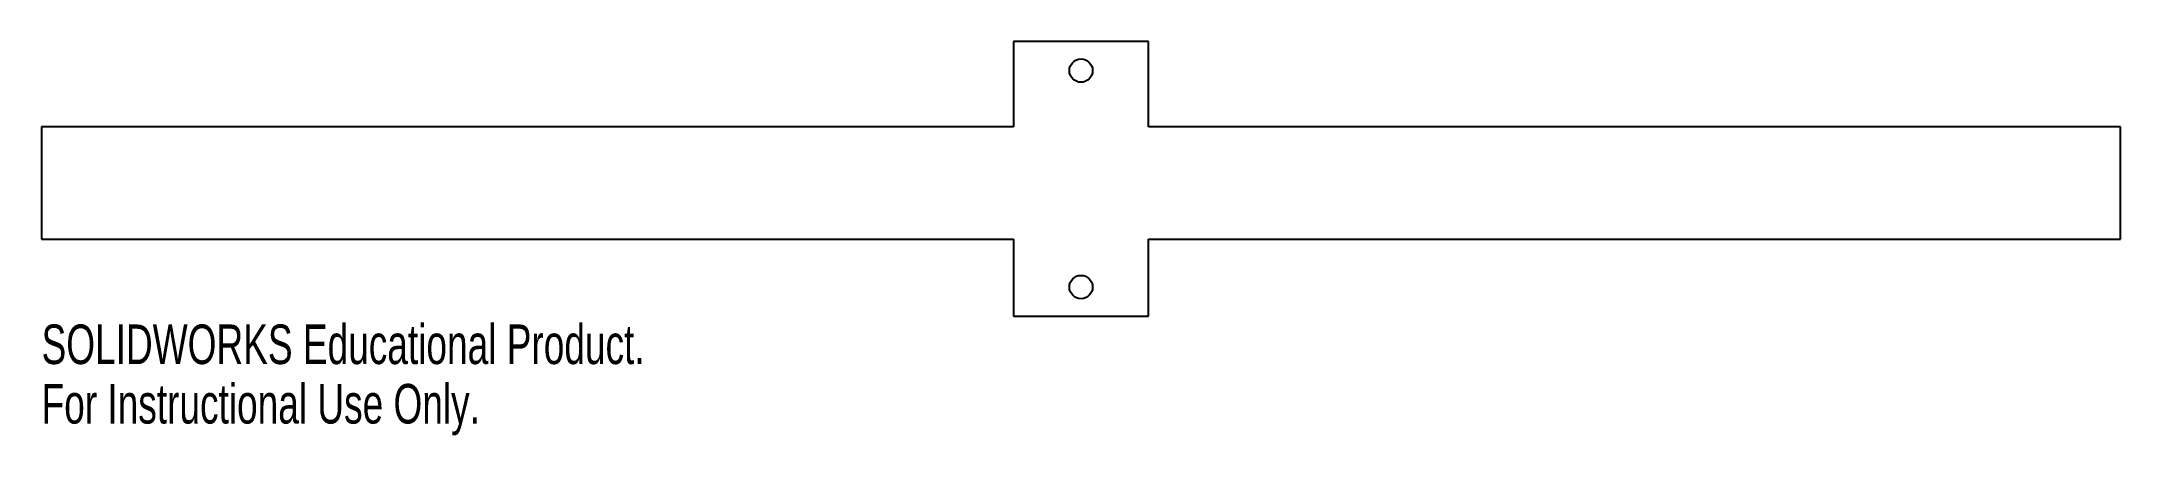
# Model space of a CAD drawing. Header units: inches. Extents: x 0 to 10, y -0.9 to 0.9.
import ezdxf

# ---------------------------------------------------------------- set-up
doc = ezdxf.new("R2010")
doc.units = ezdxf.units.IN
doc.header["$MEASUREMENT"] = 0
doc.styles.add('SLDTEXTSTYLE0', font='TXT', dxfattribs={"width": 0.7})

msp = doc.modelspace()

# ---------------------------------------------------------------- linework, layer by layer
at = {"color": 7, "linetype": 'Continuous', "lineweight": 25}
for p, q in [((4.675, 0.95), (4.675, 0.539)), ((5.325, 0.95), (4.675, 0.95)), ((5.325, 0.539), (5.325, 0.95)), ((0, 0.539), (0, 0)), ((4.675, 0.539), (0, 0.539)), ((10, 0.539), (5.325, 0.539)), ((10, 0), (10, 0.539)), ((0, 0), (4.675, 0)), ((4.675, 0), (4.675, -0.371)), ((5.325, 0), (10, 0)), ((5.325, -0.371), (5.325, 0)), ((4.675, -0.371), (5.325, -0.371))]:
    msp.add_line(p, q, dxfattribs=at)
for centre in [(5, 0.81), (5, -0.231)]:
    msp.add_circle(centre, 0.056, dxfattribs=at)

# ---------------------------------------------------------------- texts
at = {"color": 7, "linetype": 'Continuous', "char_height": 0.1903, "attachment_point": 1, "style": 'SLDTEXTSTYLE0'}
for s, insert in [('SOLIDWORKS Educational Product.', (0, -0.411)), ('For Instructional Use Only.', (0, -0.697))]:
    msp.add_mtext(s, dxfattribs=dict(at, insert=insert))

doc.saveas('drawing.dxf')
